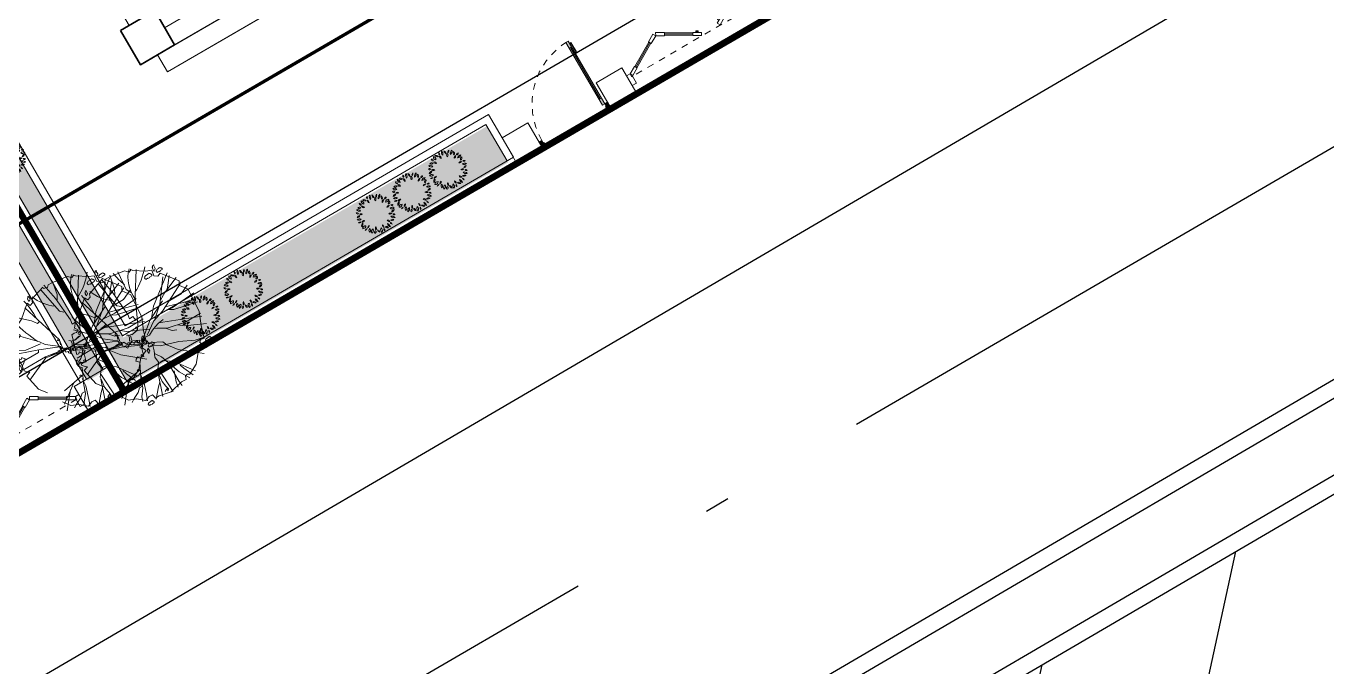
# Model space of a CAD drawing. Header units: millimetres. Extents: x 567980 to 569372, y 2065777 to 2066674.
# Drawn here: x 568897.93 to 568917.64, y 2066273.17 to 2066282.88 of the extents above; entities that cross this region are included whole.
import ezdxf

# ---------------------------------------------------------------- set-up
doc = ezdxf.new("R2010")
doc.units = ezdxf.units.MM
for name, pattern in [('ACAD_ISO10W100', [18.5, 12, -3, 0.5, -3]), ('CENTER', [3, 1.5, -0.5, 0.5, -0.5]), ('DASHDOT2', [0.5, 0.25, -0.125, 0, -0.125]), ('HIDDEN', [0.75, 0.5, -0.25])]:
    doc.linetypes.add(name, pattern=pattern)
for name, color, linetype, lineweight in [('A-DIM', 251, 'Continuous', 15), ('A-TUONG', 255, 'Continuous', 35), ('boDnv', 54, 'Continuous', 25), ('E- RANH GIOI', 1, 'CENTER', 13), ('E- THAY', 9, 'Continuous', 20), ('E-Manh', 251, 'Continuous', 13), ('E-NoiThat', 32, 'Continuous', 9), ('i_Cay', 114, 'Continuous', 13), ('i_Hatch', 250, 'Continuous', 13), ('LD-CUA', 146, 'Continuous', 13), ('LD-THAY', 9, 'Continuous', 13)]:
    doc.layers.add(name, color=color, linetype=linetype, lineweight=lineweight)
for name, color, linetype in [('BoThamCo', 94, 'Continuous'), ('ChiaLo', 128, 'CENTER'), ('datOBt', 42, 'Continuous'), ('LogDg', 7, 'Continuous'), ('loKBT', 42, 'Continuous'), ('TimDg', 222, 'Continuous'), ('ViaHeS', 32, 'Continuous')]:
    doc.layers.add(name, color=color, linetype=linetype)
doc.styles.add('rms', font='romans.shx', dxfattribs={"width": 0.7, "bigfont": 'vns.shx'})
doc.linetypes.add('ADL', pattern='A,0.125,-0.15,["++",rms,S=0.5,R=0,X=0,Y=-0.2245],-1.35,1.125', length=2.75)

# ---------------------------------------------------------------- blocks, each defined once
blk = doc.blocks.new('NEN')
at = {"layer": 'boDnv', "color": 10, "linetype": 'ADL', "ltscale": 0.25}
blk.add_lwpolyline([(230.392, -76.647), (232.25, -70.419), (219.166, -44.258), (213.437, -42.548), (99.38, -108.906), (97.521, -115.133), (110.606, -141.295), (116.334, -143.005)], close=True, dxfattribs=at)
at = {"layer": 'BoThamCo'}
blk.add_lwpolyline([(236.234, -85.111), (141.352, -140.641, 0.413287), (141.173, -141.324, 0.415141), (141.857, -141.504), (236.739, -85.974, -0.433604), (246.185, -88.78), (251.146, -98.698, 0.432664), (251.844, -98.907, 0.396001), (252.04, -98.251), (247.08, -88.333, 0.433604)], format="xyb", close=True, dxfattribs=at)
at = {"layer": 'ChiaLo', "ltscale": 5}
blk.add_lwpolyline([(201.941, -94.356), (181.826, -59.782)], dxfattribs=at)
at = {"layer": 'datOBt'}
blk.add_lwpolyline([(231.237, -77.312), (233.322, -70.326), (219.866, -43.423), (213.308, -41.466), (98.535, -108.24), (96.449, -115.227), (109.905, -142.129), (116.463, -144.087)], close=True, dxfattribs=at)
at = {"layer": 'LogDg'}
for points in [[(191.761, -50.531), (96.917, -106.112, 0.395833), (93.785, -116.606), (107.231, -143.491, 0.432836), (118.409, -146.827), (234.309, -78.995, 0.395833), (237.441, -68.502), (223.995, -41.617, 0.432836), (212.817, -38.281), (191.761, -50.531)], [(236.107, -84.895), (141.226, -140.425, 0.413287), (140.956, -141.449, 0.415141), (141.984, -141.72), (236.865, -86.19, -0.433604), (245.962, -88.892), (250.922, -98.81, 0.432664), (251.97, -99.123, 0.396001), (252.264, -98.139), (247.303, -88.221, 0.433604), (236.107, -84.895)]]:
    blk.add_lwpolyline(points, format="xyb", dxfattribs=at)
at = {"layer": 'loKBT'}
for points in [[(202.688, -70.783), (191.884, -77.069), (201.941, -94.356), (212.746, -88.07)], [(191.884, -77.069), (181.079, -83.355), (191.137, -100.642), (201.941, -94.356)]]:
    blk.add_lwpolyline(points, close=True, dxfattribs=at)
at = {"layer": 'TimDg', "linetype": 'ACAD_ISO10W100', "ltscale": 0.75}
blk.add_lwpolyline([(9.149, -213.464), (246.062, -75.628)], dxfattribs=at)
at = {"layer": 'ViaHeS'}
blk.add_lwpolyline([(231.237, -77.312), (233.322, -70.326), (219.866, -43.423), (213.308, -41.466), (98.535, -108.24), (96.449, -115.227), (109.905, -142.129), (116.463, -144.087)], close=True, dxfattribs=at)
at = {"layer": 'ViaHeS', "linetype": 'HIDDEN', "ltscale": 5}
for points in [[(218.773, -96.778), (217.321, -103.421)], [(215.838, -98.496), (214.386, -105.139)]]:
    blk.add_lwpolyline(points, dxfattribs=at)
blk = doc.blocks.new('TANG 1 BT1')
at = {"layer": 'A-TUONG'}
blk.add_lwpolyline([(7151254, 826197), (7151854, 826197), (7151854, 825597), (7151254, 825597)], close=True, dxfattribs=at)
at = {"layer": 'E- THAY'}
for points in [[(7151854, 826197), (7155154, 826197), (7155154, 825897), (7151854, 825897)], [(7151854, 825897), (7155154, 825897), (7155154, 825597), (7151854, 825597)], [(7151554, 825597), (7155454, 825597), (7155454, 825297), (7151554, 825297)]]:
    blk.add_lwpolyline(points, close=True, dxfattribs=at)
blk = doc.blocks.new('cd2400')
for p, q in [((433, 355), (125, 178)), ((643, 355), (951, 178)), ((1697, 355), (1389, 178)), ((1907, 355), (2215, 178))]:
    blk.add_line(p, q)
at = {"color": 251, "linetype": 'DASHDOT2'}
blk.add_line((2320, 100), (20, 100), dxfattribs=at)
at = {"color": 9}
for points in [[(440, 342), (133, 165), (118, 191), (425, 368)], [(636, 342), (943, 165), (958, 191), (651, 368)], [(1704, 342), (1397, 165), (1382, 191), (1689, 368)], [(1900, 342), (2207, 165), (2222, 191), (1915, 368)]]:
    blk.add_lwpolyline(points, close=True, dxfattribs=at)
for points in [[(538, 393), (443, 338), (423, 372), (518, 428)], [(538, 393), (633, 338), (653, 372), (558, 428)], [(1802, 393), (1707, 338), (1687, 372), (1782, 428)], [(1802, 393), (1897, 338), (1917, 372), (1822, 428)], [(40, 105), (135, 160), (115, 195), (20, 140)], [(1036, 105), (941, 160), (961, 195), (1056, 140)], [(1024, 166), (999, 181), (1006, 193), (1032, 179)], [(1304, 105), (1399, 160), (1379, 195), (1284, 140)], [(1316, 166), (1341, 181), (1334, 193), (1308, 179)], [(2300, 105), (2205, 160), (2225, 195), (2320, 140)], [(-30, 0), (-30, 140), (20, 140), (20, 100), (30, 100), (30, 0)], [(2370, 0), (2370, 140), (2320, 140), (2320, 100), (2310, 100), (2310, 0)]]:
    blk.add_lwpolyline(points, close=True)
blk = doc.blocks.new('02PCAR01')
at = {"color": 0, "linetype": 'ByBlock'}
for p, q in [((-122.94, 26.61), (-92.48, 26.84)), ((-109.29, 22.08), (-122.94, 26.61)), ((-89.35, 22.08), (-92.48, 26.84)), ((-90.39, 26.87), (-54.31, 27.32)), ((-87.23, 22.08), (-90.39, 26.87)), ((-54.31, 27.32), (-67.5, 22.08)), ((-138, 26.03), (-145, 26.03)), ((-112.52, 20.16), (-138, 26.03)), ((-136.91, 23.5), (-115.59, 19.26)), ((-89.35, 22.08), (-109.29, 22.08)), ((-67.5, 22.08), (-87.23, 22.08)), ((-48.33, 25.72), (-60.01, 22.2)), ((-6, 20.97), (-40, 15.97)), ((-136.91, -23.36), (-115.59, -19.12)), ((-6, -20.97), (-40, -15.97)), ((-138, -25.97), (-145, -25.97)), ((-112.51, -20.11), (-138, -25.97)), ((-109.29, -21.95), (-122.94, -26.47)), ((-89.35, -21.95), (-109.29, -21.95)), ((-89.35, -21.95), (-92.48, -26.7)), ((-87.23, -21.95), (-90.39, -26.73)), ((-67.5, -21.95), (-87.23, -21.95)), ((-54.31, -27.18), (-67.5, -21.95)), ((-48.33, -25.52), (-60.01, -22)), ((-122.94, -26.47), (-92.48, -26.7)), ((-90.39, -26.73), (-54.31, -27.18))]:
    blk.add_line(p, q, dxfattribs=at)
for centre, radius, start, end in [((110.89, 0.1), 260.73, 174.2342, 185.7658), ((-145.41, 25.94), 3.14, 92.11191, 173.48992), ((111.89, 0.1), 258.76, 174.01419, 185.98581), ((-77.24, -1914.33), 1944.6, 88.89024, 92.01225), ((-141.57, 24.61), 4.6, 94.39871, 147.52881), ((-30.02, -77.69), 108.31, 76.66075, 96.5655), ((-8.86, 25.33), 3.14, 17.81788, 78.39421), ((-95.47, 0.91), 93.12, 343.03471, 15.81411), ((-5.75, 24.64), 3.14, 14.34517, 76.66075), ((-7.97, 0.1), 131.06, 169.68972, 190.31028), ((147.71, 0.1), 261.01, 175.59188, 184.44072), ((-59.14, 19.33), 3, 106.79837, 193.66308), ((-47.46, 22.85), 3, 31.14552, 106.79837), ((-87.12, 0.1), 48.72, 330.07742, 29.92258), ((-111.75, 0.91), 111.76, 346.39761, 12.667), ((146.01, 0.1), 262.31, 175.79714, 184.20286), ((-142.7, 0.1), 82.75, 347.06832, 12.93168), ((-59.14, -19.13), 3, 166.33692, 253.20163), ((-145.41, -25.74), 3.14, 186.51008, 267.88809), ((-47.46, -22.65), 3, 253.20163, 328.85448), ((-6.15, -24.54), 3.14, 283.11557, 344.59415), ((-77.24, 1914.53), 1944.6, 267.98775, 271.10976), ((-141.57, -24.41), 4.6, 212.47119, 265.60129), ((-30.02, 77.89), 108.31, 263.4345, 283.11557), ((-9.37, -25.23), 3.14, 281.32486, 340.88258)]:
    blk.add_arc(centre, radius, start, end, dxfattribs=at)
blk = doc.blocks.new('*U462')
h = blk.add_hatch(color=254)
h.dxf.hatch_style = 1
h.paths.add_polyline_path([(22, 895), (22, 1064), (50, 1064), (50, 1036), (27, 1036), (27, 895)])
h = blk.add_hatch(color=253)
h.dxf.hatch_style = 1
h.paths.add_polyline_path([(50, 100), (90, 100), (90, 0), (50, 0)])
h.paths.add_polyline_path([(50, 1000), (90, 1000), (90, 1100), (50, 1100)])
h = blk.add_hatch(color=254)
h.dxf.hatch_style = 1
h.paths.add_polyline_path([(90, 100), (50, 100), (50, 1000), (90, 1000)])
h = blk.add_hatch(color=253)
h.dxf.hatch_style = 1
h.paths.add_polyline_path([(0, 0), (50, 0), (50, -40), (60, -40), (60, -110), (0, -110)])
h = blk.add_hatch(color=253)
h.dxf.hatch_style = 1
h.paths.add_polyline_path([(1200, 0), (1150, 0), (1150, -40), (1140, -40), (1140, -110), (1200, -110)])
for p, q in [((70, 100), (70, 1000)), ((90, 1000), (90, 100))]:
    blk.add_line(p, q)
for points in [[(22, 895), (22, 1064), (50, 1064), (50, 1036), (27, 1036), (27, 895)], [(90, 100), (50, 100), (50, 1000), (90, 1000)], [(0, 0), (50, 0), (50, -40), (60, -40), (60, -110), (0, -110)], [(1200, 0), (1150, 0), (1150, -40), (1140, -40), (1140, -110), (1200, -110)]]:
    blk.add_lwpolyline(points, close=True)
for points in [[(50, 1000), (90, 1000), (90, 1100), (50, 1100), (50, 1000)], [(50, 1003), (50, 100)], [(50, 100), (90, 100), (90, 0), (50, 0), (50, 100)]]:
    blk.add_lwpolyline(points)
at = {"linetype": 'HIDDEN', "ltscale": 30}
blk.add_arc((50, 0), 1100, 0, 90, dxfattribs=at)
blk = doc.blocks.new('mb-cay40')
at = {"color": 0, "linetype": 'ByBlock'}
for centre, radius, start, end in [((-680, 301), 102, 69.7201, 135.6489), ((-718, 468), 102, 249.7201, 315.6489), ((-654, 503), 44.2, 163.4933, 274.4697), ((-693, 471), 44.2, 343.4933, 94.4697), ((-542, 597), 98.1, 183.3189, 263.1904), ((-651, 494), 98.1, 3.3189, 83.1904), ((-620, 357), 75.8, 22.5723, 98.3335), ((-561, 461), 75.8, 202.5723, 278.3335), ((-554, 556), 69.9, 25.4537, 116.6852), ((-522, 648), 69.9, 205.4537, 296.6852), ((-427, 694), 54.1, 146.8151, 244.0193), ((-496, 675), 54.1, 326.8151, 64.0193), ((-390, 597), 66.9, 168.8066, 257.6391), ((-470, 545), 66.9, 348.8066, 77.6391), ((-300, 710), 100, 149.4737, 231.7586), ((-448, 683), 100, 329.4737, 51.7586), ((-231, 779), 98.1, 192.306, 259.6849), ((-344, 662), 98.1, 12.306, 79.6849), ((-148, 638), 79.7, 145.5248, 220.8327), ((-273, 631), 79.7, 325.5248, 40.8327), ((-136, 737), 62.9, 125.4093, 202.7101), ((-231, 764), 62.9, 305.4093, 22.7101), ((16, 684), 137, 133.8117, 194.3077), ((-211, 749), 137, 313.8117, 14.3077), ((113, 711), 137, 163.4642, 212.7906), ((49, 562), 68.8, 103.8914, 198.9039), ((-134, 676), 137, 343.4642, 32.7906), ((-33, 607), 68.8, 283.8914, 18.9039), ((138, 616), 80.6, 104.1004, 168.465), ((40, 710), 80.6, 284.1004, 348.465), ((230, 506), 141, 100.3005, 160.4476), ((72, 692), 141, 280.3005, 340.4476), ((213, 369), 79.6, 86.0282, 161.3698), ((143, 474), 79.6, 266.0282, 341.3698), ((260, 521), 76.9, 122.5817, 207.18), ((150, 551), 76.9, 302.5817, 27.18), ((300, 426), 53.5, 59.9815, 155.6676), ((278, 494), 53.5, 239.9815, 335.6676), ((-767, 152), 75.6, 44.2576, 108.5927), ((-736, 277), 75.6, 224.2576, 288.5927), ((-743, 226), 96, 30.9482, 110.5784), ((-695, 365), 96, 210.9482, 290.5784), ((-787, 176), 111, 280.8762, 345.4479), ((-659, 40), 111, 100.8762, 165.4479), ((-690, -39), 87.4, 54.9745, 151.3792), ((-716, 74), 87.4, 234.9745, 331.3792), ((-638, 119), 83.9, 60.5095, 129.292), ((-649, 257), 83.9, 240.5095, 309.292), ((159, -75), 77.3, 28.8072, 103.9199), ((208, 37), 77.3, 208.8072, 283.9199), ((243, 141), 78, 58.8748, 131.2135), ((232, 267), 78, 238.8748, 311.2135), ((320, 284), 110, 64.7353, 140.5781), ((282, 453), 110, 244.7353, 320.5781), ((314, -59), 90.4, 71.3712, 141.7535), ((272, 83), 90.4, 251.3712, 321.7535), ((293, 25), 97.6, 29.1952, 106.7189), ((350, 166), 97.6, 209.1952, 286.7189), ((359, 242), 79.1, 90.2529, 173.5221), ((280, 330), 79.1, 270.2529, 353.5221), ((344, 142), 53.6, 28.1981, 112.1918), ((371, 217), 53.6, 208.1981, 292.1918), ((-675, -123), 70, 71.8192, 140.0818), ((-707, -12), 70, 251.8192, 320.0818), ((-557, -163), 78, 113.4753, 203.456), ((-660, -123), 78, 293.4753, 23.456), ((-617, 21), 75, 267.1724, 337.2365), ((-551, -83), 75, 87.1724, 157.2365), ((-605, -147), 107, 271.6328, 352.0268), ((-496, -269), 107, 91.6328, 172.0268), ((-473, -294), 49.3, 76.5419, 193.4774), ((-509, -257), 49.3, 256.5419, 13.4774), ((-342, -221), 95.9, 122.8873, 186.7253), ((-489, -152), 95.9, 302.8873, 6.7253), ((-314, -281), 91.1, 159.117, 230.3606), ((-457, -318), 91.1, 339.117, 50.3606), ((-220, -348), 109, 122.117, 201.7275), ((-379, -297), 109, 302.117, 21.7275), ((-170, -364), 62.5, 129.7475, 206.0709), ((-267, -343), 62.5, 309.7475, 26.0709), ((-133, -236), 75.4, 148.7877, 221.5977), ((-253, -247), 75.4, 328.7877, 41.5977), ((-160, -372), 84.6, 5.3196, 80.419), ((-61, -281), 84.6, 185.3196, 260.419), ((100, -278), 148, 165.2071, 218.3217), ((-159, -332), 148, 345.2071, 38.3217), ((-19, -211), 70.3, 353.65, 74.6514), ((70, -151), 70.3, 173.65, 254.6514), ((110, -276), 64.3, 156.7754, 231.288), ((11, -301), 64.3, 336.7754, 51.288), ((113, -290), 96.7, 38.6962, 106.2415), ((162, -137), 96.7, 218.6962, 286.2415), ((133, -213), 116, 6.5487, 76.8911), ((275, -87), 116, 186.5487, 256.8911), ((243, -118), 50.7, 359.2557, 87.6287), ((296, -68), 50.7, 179.2557, 267.6287)]:
    blk.add_arc(centre, radius, start, end, dxfattribs=at)
blk = doc.blocks.new('mb-cay34')
for p, q in [((148, 528), (175, 874)), ((-472, 722), (-472, 746)), ((-472, 746), (-468, 746)), ((-468, 722), (-472, 722)), ((-456, 783), (-468, 775)), ((-468, 746), (-468, 775)), ((-468, 698), (-468, 722)), ((-460, 698), (-468, 698)), ((-460, 693), (-460, 698)), ((-448, 693), (-460, 693)), ((-456, 783), (-452, 779)), ((-452, 779), (-448, 779)), ((-448, 779), (-448, 775)), ((-448, 775), (-444, 775)), ((-448, 698), (-448, 693)), ((-440, 698), (-448, 698)), ((-444, 775), (-440, 771)), ((-440, 771), (-436, 771)), ((-436, 710), (-440, 702)), ((-440, 702), (-440, 698)), ((-436, 771), (-436, 767)), ((-436, 767), (-432, 762)), ((-432, 718), (-436, 710)), ((-432, 762), (-428, 762)), ((-428, 746), (-432, 742)), ((-432, 742), (-432, 718)), ((-428, 762), (-428, 746)), ((-414, 692), (-247, 741)), ((-406, 642), (-414, 692)), ((-349, 698), (-364, 683)), ((-310, 698), (-349, 698)), ((-305, 703), (-300, 703)), ((-300, 703), (-300, 688)), ((-141, 547), (-262, 817)), ((-247, 741), (-76, 813)), ((68, 270), (-144, 813)), ((-106, 585), (-103, 817)), ((-76, 813), (254, 836)), ((118, 536), (49, 859)), ((137, 688), (95, 855)), ((171, 395), (380, 802)), ((247, 722), (308, 851)), ((247, 524), (247, 722)), ((254, 836), (357, 760)), ((292, 323), (585, 703)), ((357, 760), (410, 787)), ((372, 547), (467, 775)), ((410, 787), (627, 620)), ((460, 646), (539, 711)), ((-657, 429), (-536, 528)), ((-368, 319), (-589, 589)), ((-536, 656), (-536, 652)), ((-528, 656), (-536, 656)), ((-504, 652), (-536, 652)), ((-536, 528), (-486, 639)), ((-516, 680), (-528, 668)), ((-528, 668), (-528, 656)), ((-483, 680), (-516, 680)), ((-504, 656), (-504, 652)), ((-492, 656), (-504, 656)), ((-487, 660), (-492, 660)), ((-492, 660), (-492, 656)), ((-483, 664), (-487, 664)), ((-487, 664), (-487, 660)), ((-486, 639), (-433, 612)), ((-475, 672), (-483, 664)), ((-479, 684), (-475, 684)), ((-475, 684), (-475, 672)), ((-433, 612), (-406, 642)), ((-376, 578), (-395, 673)), ((-285, 380), (-376, 578)), ((-373, 669), (-373, 664)), ((-364, 669), (-373, 669)), ((-335, 664), (-373, 664)), ((-364, 683), (-364, 669)), ((-335, 669), (-335, 664)), ((-320, 669), (-335, 669)), ((-320, 673), (-320, 669)), ((-315, 673), (-320, 673)), ((-315, 678), (-315, 673)), ((-310, 678), (-315, 678)), ((-300, 688), (-310, 678)), ((-84, 475), (-141, 547)), ((-53, 334), (-106, 585)), ((156, 467), (118, 536)), ((201, 471), (137, 688)), ((160, 372), (148, 528)), ((270, 410), (566, 627)), ((315, 445), (372, 547)), ((395, 597), (460, 646)), ((627, 620), (608, 574)), ((608, 574), (638, 532)), ((638, 532), (714, 544)), ((650, 616), (650, 640)), ((650, 640), (654, 640)), ((654, 616), (650, 616)), ((666, 677), (654, 669)), ((654, 640), (654, 669)), ((654, 591), (654, 616)), ((662, 591), (654, 591)), ((662, 587), (662, 591)), ((674, 587), (662, 587)), ((666, 677), (670, 673)), ((670, 673), (674, 673)), ((674, 673), (674, 669)), ((674, 669), (678, 669)), ((682, 591), (674, 591)), ((674, 591), (674, 587)), ((678, 669), (682, 665)), ((682, 665), (686, 665)), ((686, 604), (682, 596)), ((682, 596), (682, 591)), ((686, 665), (686, 660)), ((686, 660), (690, 656)), ((690, 612), (686, 604)), ((698, 568), (689, 568)), ((689, 568), (689, 563)), ((728, 563), (689, 563)), ((690, 656), (694, 656)), ((694, 640), (690, 636)), ((690, 636), (690, 612)), ((694, 656), (694, 640)), ((713, 597), (698, 582)), ((698, 582), (698, 568)), ((752, 597), (713, 597)), ((714, 544), (744, 471)), ((742, 568), (728, 568)), ((728, 568), (728, 563)), ((747, 572), (742, 572)), ((742, 572), (742, 568)), ((752, 577), (747, 577)), ((747, 577), (747, 572)), ((762, 587), (752, 577)), ((757, 602), (762, 602)), ((762, 602), (762, 587)), ((-729, 289), (-657, 429)), ((-479, 190), (-729, 376)), ((-209, 141), (-285, 380)), ((-114, 376), (-137, 433)), ((-53, 323), (-114, 376)), ((61, 262), (76, 346)), ((122, 232), (171, 395)), ((133, 251), (270, 410)), ((152, 190), (292, 464)), ((528, 179), (828, 369)), ((645, 444), (645, 473)), ((645, 473), (650, 473)), ((650, 444), (645, 444)), ((664, 517), (650, 507)), ((650, 473), (650, 507)), ((650, 415), (650, 444)), ((660, 415), (650, 415)), ((660, 410), (660, 415)), ((674, 410), (660, 410)), ((664, 517), (669, 512)), ((669, 512), (674, 512)), ((674, 512), (674, 507)), ((674, 507), (679, 507)), ((684, 415), (674, 415)), ((674, 415), (674, 410)), ((679, 507), (684, 503)), ((684, 503), (689, 503)), ((689, 430), (684, 420)), ((684, 420), (684, 415)), ((689, 503), (689, 498)), ((689, 498), (694, 493)), ((694, 439), (689, 430)), ((694, 493), (698, 493)), ((698, 473), (694, 468)), ((694, 468), (694, 439)), ((698, 493), (698, 473)), ((744, 471), (839, 327)), ((-634, 179), (-771, 262)), ((-767, 209), (-725, 224)), ((-763, 141), (-767, 209)), ((-623, 258), (-760, 319)), ((-714, 258), (-729, 289)), ((-725, 224), (-714, 258)), ((-342, 80), (-634, 179)), ((-562, 239), (-623, 258)), ((-395, 68), (-479, 190)), ((-239, 220), (-368, 319)), ((-179, 194), (-239, 220)), ((-106, 46), (-179, 194)), ((15, 217), (-53, 334)), ((0, 57), (122, 232)), ((0, 0), (152, 190)), ((34, 182), (15, 217)), ((23, 152), (46, 213)), ((46, 213), (61, 262)), ((167, 224), (292, 323)), ((182, 19), (528, 179)), ((839, 327), (870, 304)), ((858, 308), (843, 274)), ((843, 274), (889, 228)), ((889, 228), (919, 11)), ((-809, -46), (-763, 141)), ((-744, 114), (-809, 122)), ((-729, 80), (-801, 68)), ((-494, 114), (-744, 114)), ((-589, 129), (-729, 80)), ((-403, 0), (-486, -65)), ((-384, 11), (-403, 0)), ((-391, 23), (-395, 68)), ((-300, 0), (-384, 11)), ((-266, 27), (-342, 80)), ((-224, 34), (-300, 0)), ((-137, 61), (-224, 34)), ((-141, 34), (-209, 141)), ((-72, 4), (-137, 61)), ((-110, 23), (-61, 19)), ((-42, -72), (-110, 23)), ((-57, -38), (-72, 4)), ((-61, 19), (-38, -15)), ((-42, -49), (-19, 8)), ((-19, 8), (-19, -42)), ((-15, 84), (23, 152)), ((-4, -38), (-15, 84)), ((122, -19), (182, 19)), ((243, 30), (308, 19)), ((308, 19), (308, -34)), ((600, 156), (665, 122)), ((665, 122), (923, 144)), ((748, -8), (938, 30)), ((919, 11), (919, -46)), ((-456, -38), (-817, -19)), ((-775, -209), (-809, -46)), ((-513, -72), (-809, -171)), ((-669, -156), (-794, -266)), ((-756, -57), (-779, -72)), ((-779, -72), (-744, -72)), ((-744, -72), (-763, -110)), ((-706, -68), (-756, -57)), ((-631, -80), (-706, -68)), ((-623, -110), (-669, -156)), ((-524, -68), (-631, -80)), ((-486, -65), (-524, -68)), ((-114, -91), (-220, -122)), ((-220, -122), (-213, -152)), ((-213, -152), (-186, -194)), ((-99, -106), (-114, -91)), ((-104, -87), (-76, -56)), ((-55, -66), (-104, -87)), ((-8, -65), (-99, -106)), ((-38, -15), (-57, -38)), ((-50, -64), (-23, -102)), ((-48, -97), (20, -227)), ((-19, -42), (-27, -53)), ((-23, -84), (42, -213)), ((-23, -102), (3, -87)), ((3, -140), (-19, -152)), ((-19, -152), (-4, -190)), ((-7, -61), (50, -182)), ((3, -87), (3, -140)), ((30, -152), (15, -201)), ((46, -152), (103, -137)), ((50, -182), (88, -160)), ((88, -160), (125, -156)), ((106, -114), (122, -19)), ((110, -91), (125, -34)), ((118, -152), (110, -91)), ((125, -156), (141, -179)), ((308, -34), (368, -23)), ((368, -23), (714, -53)), ((501, -46), (539, -91)), ((539, -91), (915, -163)), ((684, -42), (748, -8)), ((714, -53), (942, -95)), ((927, -122), (862, -327)), ((919, -46), (893, -72)), ((893, -72), (908, -122)), ((908, -122), (927, -122)), ((-824, -339), (-820, -339)), ((-824, -363), (-824, -339)), ((-807, -302), (-820, -310)), ((-820, -339), (-820, -310)), ((-807, -302), (-803, -306)), ((-803, -306), (-799, -306)), ((-799, -306), (-799, -310)), ((-799, -310), (-795, -310)), ((-795, -310), (-791, -314)), ((-791, -314), (-787, -314)), ((-787, -314), (-787, -318)), ((-787, -318), (-783, -323)), ((-783, -323), (-779, -323)), ((-779, -339), (-783, -343)), ((-783, -343), (-783, -367)), ((-779, -323), (-779, -339)), ((-775, -266), (-775, -209)), ((-748, -270), (-775, -266)), ((-669, -342), (-756, -376)), ((-718, -277), (-748, -270)), ((-741, -391), (-714, -327)), ((-714, -327), (-718, -277)), ((-490, -285), (-669, -342)), ((-574, -342), (-669, -414)), ((-444, -296), (-574, -342)), ((-551, -334), (-551, -380)), ((-384, -281), (-490, -285)), ((-258, -205), (-444, -296)), ((-349, -258), (-406, -566)), ((-220, -243), (-258, -205)), ((-213, -232), (-220, -243)), ((-198, -228), (-213, -232)), ((-186, -194), (-198, -228)), ((3, -216), (-19, -247)), ((-19, -247), (0, -262)), ((42, -213), (-15, -243)), ((-4, -190), (34, -190)), ((0, -262), (22, -262)), ((34, -190), (3, -216)), ((19, -247), (27, -293)), ((27, -232), (76, -255)), ((27, -293), (91, -281)), ((91, -281), (57, -304)), ((57, -304), (99, -559)), ((76, -255), (72, -312)), ((72, -293), (110, -555)), ((72, -312), (84, -391)), ((87, -300), (137, -293)), ((91, -312), (129, -315)), ((91, -376), (91, -312)), ((129, -315), (254, -475)), ((129, -319), (156, -388)), ((137, -293), (209, -281)), ((148, -304), (213, -281)), ((213, -281), (809, -467)), ((817, -342), (801, -388)), ((862, -327), (817, -342)), ((914, -343), (918, -343)), ((918, -343), (918, -355)), ((-820, -363), (-824, -363)), ((-820, -387), (-820, -363)), ((-811, -387), (-820, -387)), ((-811, -391), (-811, -387)), ((-799, -391), (-811, -391)), ((-799, -387), (-799, -391)), ((-791, -387), (-799, -387)), ((-787, -375), (-791, -383)), ((-791, -383), (-791, -387)), ((-783, -367), (-787, -375)), ((-661, -486), (-741, -391)), ((-669, -414), (-733, -433)), ((-638, -513), (-669, -563)), ((-619, -589), (-661, -486)), ((-429, -486), (-653, -665)), ((-596, -429), (-638, -513)), ((-551, -380), (-596, -429)), ((-376, -403), (-558, -654)), ((84, -391), (95, -483)), ((156, -388), (235, -585)), ((254, -475), (323, -524)), ((555, -388), (547, -426)), ((547, -426), (615, -475)), ((615, -475), (741, -612)), ((847, -410), (703, -578)), ((801, -388), (847, -410)), ((857, -371), (857, -376)), ((865, -371), (857, -371)), ((889, -376), (857, -376)), ((877, -347), (865, -359)), ((865, -359), (865, -371)), ((910, -347), (877, -347)), ((889, -371), (889, -376)), ((901, -371), (889, -371)), ((901, -367), (901, -371)), ((906, -367), (901, -367)), ((906, -363), (906, -367)), ((910, -363), (906, -363)), ((918, -355), (910, -363)), ((-517, -661), (-619, -589)), ((99, -559), (-53, -893)), ((110, -555), (110, -886)), ((209, -608), (205, -897)), ((235, -589), (209, -608)), ((235, -585), (327, -848)), ((292, -528), (319, -737)), ((323, -524), (555, -749)), ((665, -650), (566, -726)), ((703, -578), (665, -650)), ((-213, -851), (-315, -772)), ((15, -897), (-213, -851)), ((38, -836), (15, -897)), ((53, -859), (38, -836)), ((91, -893), (53, -859)), ((175, -855), (160, -886)), ((224, -802), (175, -855)), ((247, -821), (224, -802)), ((243, -848), (262, -832)), ((247, -878), (243, -848)), ((505, -802), (247, -878)), ((262, -832), (247, -821)), ((319, -737), (384, -855)), ((524, -696), (505, -734)), ((505, -734), (509, -764)), ((509, -764), (505, -802)), ((566, -726), (524, -696)), ((160, -886), (91, -893)), ((119, -934), (109, -934)), ((109, -934), (109, -939)), ((148, -939), (109, -939)), ((133, -905), (119, -919)), ((119, -919), (119, -934)), ((172, -905), (133, -905)), ((162, -934), (148, -934)), ((148, -934), (148, -939)), ((167, -929), (162, -929)), ((162, -929), (162, -934)), ((172, -924), (167, -924)), ((167, -924), (167, -929)), ((182, -914), (172, -924)), ((177, -900), (182, -900)), ((182, -900), (182, -914))]:
    blk.add_line(p, q)
for centre, radius in [((154, -13), 15.3), ((-195, -136), 11.7), ((-343, -280), 11.7), ((217, -295), 11.7)]:
    blk.add_circle(centre, radius)
for centre, radius, start, end in [((1371, -208), 898, 129.3545, 152.6092), ((554, 627), 468, 262.5537, 314.3375), ((1052, 958), 883, 248.5622, 262.3516), ((1081, 207), 551, 215.15, 249.1841), ((648, -1520), 1117, 77.3352, 91.8505), ((1165, 1074), 1813, 242.8644, 255.3539)]:
    blk.add_arc(centre, radius, start, end)
blk = doc.blocks.new('SAN VUON BT A-BT1')
at = {"layer": 'i_Hatch', "true_color": 0x46cb3a, "transparency": 33554687}
h = blk.add_hatch(dxfattribs=at)
h.set_pattern_fill('CROSS', color=95, scale=300, double=1)
h.set_pattern_definition([(0, (2832.47, -202892.13), (75, 75), [37.5, -112.5]), (90, (2851.22, -202910.88), (-75, 75), [37.5, -112.5])])
h.paths.add_polyline_path([(7163777, 841297), (7151497, 841297), (7151497, 841007), (7163487, 841007), (7163487, 821857), (7163777, 821857)])
h.paths.add_polyline_path([(7158157, 822152), (7151787, 822152), (7151787, 839437), (7151497, 839437), (7151497, 821857), (7151497, 821517), (7158157, 821517)])
at = {"layer": 'A-DIM'}
blk.add_lwpolyline([(7153387, 839437), (7161887, 839437), (7161887, 827397), (7158437, 827397), (7158438, 826197), (7158588, 826197), (7158588, 825597), (7154088, 825597), (7154087, 826197), (7154237, 826197), (7154237, 827397), (7153387, 827397), (7153387, 831197), (7153137, 831197), (7153137, 831817), (7153337, 831817), (7153337, 835617), (7153137, 835617), (7153137, 836229), (7153387, 836229), (7153387, 839437)], dxfattribs=at)
at = {"layer": 'E- RANH GIOI', "ltscale": 0.1, "const_width": 100}
blk.add_lwpolyline([(7151387, 821437), (7163887, 821437), (7163887, 841437), (7151387, 841437)], close=True, dxfattribs=at)
at = {"layer": 'E- THAY'}
blk.add_lwpolyline([(7153497, 839437), (7161887, 839437), (7161887, 827397), (7158438, 827397), (7158438, 826197), (7158588, 826197), (7158588, 825597), (7158288, 825597), (7158288, 825297), (7154388, 825297), (7154388, 825597), (7154088, 825597), (7154088, 826197), (7154238, 826197), (7154238, 827397), (7153387, 827397), (7153387, 831197)], dxfattribs=at)
at = {"layer": 'E-Manh'}
for p, q in [((7151497, 841327), (7151497, 821887)), ((7163377, 821887), (7163377, 840927)), ((7163487, 821887), (7163487, 841037)), ((7151787, 839437), (7151787, 822182)), ((7151897, 839437), (7151897, 822292)), ((7158157, 822182), (7151787, 822182)), ((7158267, 822292), (7151897, 822292)), ((7158157, 822182), (7158157, 821547)), ((7158267, 821547), (7158267, 822292)), ((7158267, 821887), (7158267, 821882))]:
    blk.add_line(p, q, dxfattribs=at)
for points in [[(7151497, 841327), (7151497, 821547), (7158267, 821547)], [(7163777, 821887), (7163777, 841327)]]:
    blk.add_lwpolyline(points, dxfattribs=at)
for points in [[(7158717, 821437), (7158267, 821437), (7158267, 821887), (7158717, 821887)], [(7160368, 821437), (7159918, 821437), (7159918, 821887), (7160368, 821887)], [(7163887, 821437), (7163268, 821437), (7163268, 821887), (7163887, 821887)]]:
    blk.add_lwpolyline(points, close=True, dxfattribs=at)
at = {"layer": 'E-NoiThat', "xscale": -30.03147058763129, "yscale": 30.03147058763129, "zscale": 30.03147058763129, "rotation": 270}
blk.add_blockref('02PCAR01', (7161874, 826931), dxfattribs=at)
at = {"layer": 'i_Cay', "xscale": 0.5, "yscale": 0.5, "zscale": 0.5}
for p in [(7151716, 825294), (7153828, 821779), (7157414, 821784), (7153066, 821757), (7156133, 821754), (7156771, 821759)]:
    blk.add_blockref('mb-cay40', p, dxfattribs=at)
at = {"layer": 'i_Cay', "xscale": -1.142857142857142, "yscale": 1.142857142857142, "zscale": 1.142857142857142, "rotation": 270}
for p in [(7163754, 822367), (7163754, 822367), (7152048, 822002), (7152048, 822002)]:
    blk.add_blockref('mb-cay34', p, dxfattribs=at)
at = {"layer": 'LD-CUA', "xscale": -1}
blk.add_blockref('*U462', (7159918, 821547), dxfattribs=at)
at = {"layer": 'LD-CUA', "xscale": 1.208333333333333, "yscale": 1.208333333333333, "zscale": 1.208333333333333}
blk.add_blockref('cd2400', (7160405, 821577), dxfattribs=at)
blk = doc.blocks.new('MBT1 BT1')
at = {"layer": 'E- RANH GIOI', "ltscale": 0.1, "const_width": 100}
blk.add_lwpolyline([(7075416, 1014867), (7087916, 1014867), (7087916, 1034867), (7075416, 1034867)], close=True, dxfattribs=at)
at = {"layer": 'E- THAY'}
blk.add_blockref('SAN VUON BT A-BT1', (-75971, 193431), dxfattribs=at)
blk.add_blockref('TANG 1 BT1', (-73138, 193431), dxfattribs=at)
blk = doc.blocks.new('BT-02')
at = {"layer": 'E- RANH GIOI', "ltscale": 0.05, "const_width": 100}
blk.add_lwpolyline([(7621198, 979879), (7753982, 979879), (7758667, 974889), (7756768, 944869), (7751452, 939879), (7618668, 939879), (7613983, 944869), (7615882, 974889), (7621198, 979879)], dxfattribs=at)
at = {"layer": 'E- RANH GIOI', "color": 5, "ltscale": 0.05, "true_color": 0x0000fa, "const_width": 50}
blk.add_lwpolyline([(7622385, 976879), (7752684, 976879), (7755591, 973782), (7753849, 946244), (7750265, 942879), (7619966, 942879), (7617059, 945976), (7618801, 973514)], close=True, dxfattribs=at)
at = {"layer": 'loKBT'}
for p, q in [((7705060, 939879), (7717560, 939879)), ((7717560, 939879), (7730060, 939879))]:
    blk.add_line(p, q, dxfattribs=at)
for points in [[(7717560, 959879), (7717560, 939879), (7705060, 939879), (7705060, 959879), (7717560, 959879)], [(7730060, 959879), (7730060, 939879), (7717560, 939879), (7717560, 959879), (7730060, 959879)]]:
    blk.add_lwpolyline(points, dxfattribs=at)
for points in [[(7717560, 959879), (7705060, 959879), (7705060, 939879), (7717560, 939879)], [(7730060, 959879), (7717560, 959879), (7717560, 939879), (7730060, 939879)], [(7730060, 959879), (7717560, 959879), (7717560, 939879), (7730060, 939879)]]:
    blk.add_lwpolyline(points, close=True, dxfattribs=at)

msp = doc.modelspace()

# ---------------------------------------------------------------- block references
at = {"layer": 'boDnv'}
msp.add_blockref('NEN', (568697.481, 2066371.697), dxfattribs=at)

# ---------------------------------------------------------------- next in the draw order: block references
at = {"layer": 'LD-THAY', "xscale": 0.001000000000001394, "yscale": 0.001000000000001394, "zscale": 0.001000000000001394, "rotation": 30.1906983248881}
msp.add_blockref('MBT1 BT1', (563283.292, 2061835.765, 0), dxfattribs=at)

# ---------------------------------------------------------------- next in the draw order: block references
msp.add_blockref('MBT1 BT1', (563294.097, 2061842.051, 0), dxfattribs=at)

# ---------------------------------------------------------------- next in the draw order: block references
at = {"layer": 'loKBT', "xscale": 0.001000000000001394, "yscale": 0.001000000000001394, "zscale": 0.001000000000001394, "rotation": 30.1906983248881}
msp.add_blockref('BT-02', (562701.345, 2061583.947, 0), dxfattribs=at)

# ---------------------------------------------------------------- next in the draw order: block references
at = {"layer": 'LD-THAY', "xscale": 0.001000000000001394, "yscale": 0.001000000000001394, "zscale": 0.001000000000001394, "rotation": 30.1906983248881}
msp.add_blockref('MBT1 BT1', (563283.292, 2061835.765, 0), dxfattribs=at)

# ---------------------------------------------------------------- next in the draw order: block references
msp.add_blockref('MBT1 BT1', (563294.097, 2061842.051, 0), dxfattribs=at)

# ---------------------------------------------------------------- next in the draw order: block references
at = {"layer": 'loKBT', "xscale": 0.001000000000001394, "yscale": 0.001000000000001394, "zscale": 0.001000000000001394, "rotation": 30.1906983248881}
msp.add_blockref('BT-02', (562701.345, 2061583.947, 0), dxfattribs=at)

doc.saveas('drawing.dxf')
